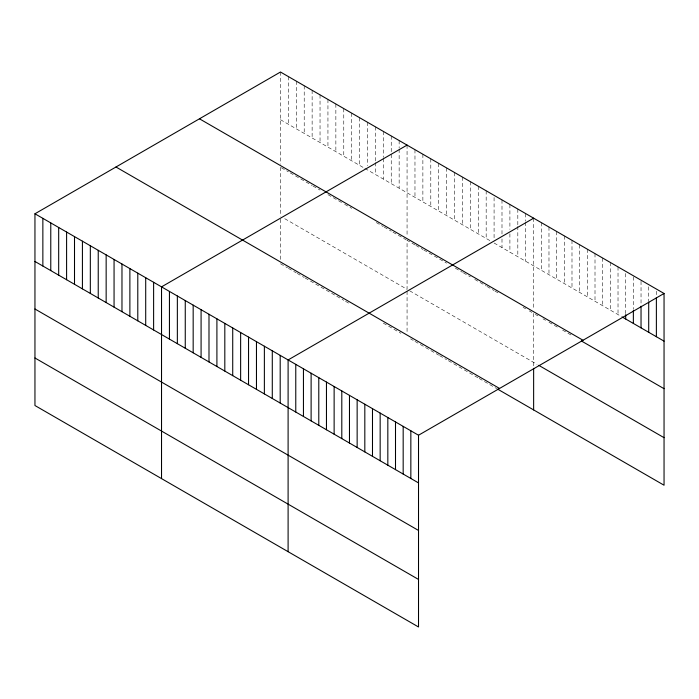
<?xml version="1.0" encoding="UTF-8"?>
<svg xmlns="http://www.w3.org/2000/svg" width="699" height="699" viewBox="0 0 699 699"><rect width="100%" height="100%" fill="white"/><g stroke="black" fill="none" stroke-linecap="round" stroke-linejoin="round"><path stroke-width="0.52" stroke-dasharray="3.5 2.62" d="M280.482 119.704L363.987 167.909M364.869 168.415L490.567 240.989M494.079 243.016L621.428 316.542M281.365 167.751L288.39 171.814M290.155 172.828L312.13 185.515M313.003 186.021L320.037 190.076M327.945 194.645L343.768 203.785M344.651 204.291L351.684 208.346M376.298 222.562L383.323 226.616M384.205 227.123L391.239 231.186M392.995 232.199L406.18 239.818M414.97 244.886L407.063 240.325L407.063 289.307L283.995 218.254M415.853 245.393L422.886 249.456M423.76 249.962L446.617 263.156M455.407 268.233L462.441 272.295M463.315 272.802L470.348 276.865M474.743 279.399L486.172 285.996M487.046 286.503L494.079 290.566M494.962 291.072L498.474 293.099M523.088 307.307L525.727 308.836M529.239 310.863L531.878 312.383M535.338 314.384L537.898 315.861M543.009 318.814L545.569 320.291M548.977 322.256L559.209 328.163M562.616 330.129L571.992 335.546M409.693 290.828L537.05 364.354M280.482 263.768L287.516 267.831M288.39 268.337L296.306 272.907M297.18 273.414L304.214 277.468M305.096 277.975L335.861 295.738M336.743 296.245L343.768 300.308M345.533 301.321L350.802 304.371M383.323 323.148L400.903 333.292M410.575 338.875L413.214 340.404M414.97 341.418L438.701 355.118M439.584 355.625L446.617 359.688M448.374 360.701L478.256 377.958M479.138 378.465L496.718 388.609M656.378 291.212L656.378 296.629M648.707 286.782L648.707 300.867M641.035 281.269L641.035 305.105M633.364 276.839L633.364 309.351M625.692 273.492L625.692 313.589M618.021 266.896L618.021 314.576M610.349 262.474L610.349 310.146M602.678 258.045L602.678 305.716M595.006 253.615L595.006 301.286M587.335 249.185L587.335 296.857M579.663 244.755L579.663 292.435M571.992 240.325L571.992 288.005M564.32 235.895L564.32 283.576M556.649 231.465L556.649 279.146M548.977 227.035L548.977 274.716M541.306 222.614L541.306 270.286M533.634 218.184L533.634 309.439M533.634 313.397L533.634 367.333M525.727 213.614L525.727 221.199M525.727 222.282L525.727 261.286M517.819 209.045L517.819 225.296M517.819 226.38L517.819 256.725M509.903 204.475L509.903 229.403M509.903 233.737L509.903 252.156M501.996 199.914L501.996 234.584M501.996 238.918L501.996 247.586M494.079 197.511L494.079 239.766M486.172 190.775L486.172 238.455M478.256 186.205L478.256 233.885M470.348 181.644L470.348 229.316M462.441 177.074L462.441 224.755M454.525 172.504L454.525 220.185M446.617 167.943L446.617 215.615M438.701 163.374L438.701 211.046M430.794 158.804L430.794 206.485M422.878 154.234L422.878 201.915M414.97 149.673L414.97 197.345M407.063 145.104L407.063 236.358M407.063 291.282L407.063 332.89M399.146 140.534L399.146 148.118M399.146 149.202L399.146 188.214M391.239 135.964L391.239 153.308M391.239 154.392L391.239 183.645M383.323 131.403L383.323 157.406M383.323 158.49L383.323 179.075M375.415 126.834L375.415 161.504M375.415 162.587L375.415 174.505M367.508 122.264L367.508 165.611M359.592 117.694L359.592 165.375M351.684 113.133L351.684 160.805M343.768 108.563L343.768 156.235M335.861 103.994L335.861 151.674M327.945 99.424L327.945 147.105M320.037 94.863L320.037 142.535M312.13 90.293L312.13 137.974M304.214 85.724L304.214 133.404M296.306 81.154L296.306 128.834M288.39 76.593L288.39 124.265M280.482 72.023L280.482 164.274M280.482 167.244L280.482 216.227M280.482 219.198L280.482 260.797"/><path stroke-width="1.05" d="M34.95 213.78L418.518 435.232L418.518 626.977L34.95 405.525L34.95 213.78L280.482 72.023L664.05 293.475L664.05 485.22L497.601 389.116M407.063 145.104L161.53 286.861L161.53 478.605M533.634 218.184L288.102 359.941L288.102 551.686M418.518 435.232L664.05 293.475M622.285 317.04L664.05 341.147M199.46 118.804L583.027 340.256M581.367 340.955L664.05 388.696M538.754 365.332L664.05 437.679M115.973 167L499.54 388.452M34.95 261.461L418.518 482.904M34.95 309.002L418.518 530.454M34.95 357.984L418.518 579.436M656.378 297.713L656.378 336.726M648.707 301.951L648.707 332.296M641.035 306.188L641.035 327.866M633.364 310.435L633.364 323.436M625.692 314.672L625.692 319.006M533.634 368.329L533.634 409.929M410.846 430.802L410.846 478.474M403.174 426.373L403.174 474.053M395.503 421.943L395.503 469.623M387.831 417.513L387.831 465.193M380.16 413.083L380.16 460.763M372.488 408.653L372.488 456.333M364.817 404.232L364.817 451.904M357.145 399.802L357.145 447.474M349.474 395.372L349.474 443.044M341.802 390.942L341.802 438.614M334.131 386.512L334.131 434.193M326.459 382.082L326.459 429.763M318.788 377.652L318.788 425.333M311.116 373.222L311.116 420.903M303.445 368.792L303.445 416.473M295.773 364.362L295.773 412.043M280.194 355.372L280.194 403.043M272.287 350.802L272.287 398.482M264.371 346.232L264.371 393.913M256.463 341.671L256.463 389.343M248.547 337.101L248.547 384.773M240.639 332.532L240.639 380.212M232.723 327.962L232.723 375.643M224.816 323.401L224.816 371.073M216.908 318.831L216.908 366.503M208.992 314.262L208.992 361.942M201.085 309.692L201.085 357.372M193.169 305.131L193.169 352.803M185.261 300.561L185.261 348.242M177.354 295.992L177.354 343.672M169.438 291.431L169.438 339.102M153.614 282.291L153.614 329.972M145.707 277.721L145.707 325.402M137.79 273.16L137.79 320.832M129.883 268.591L129.883 316.263M121.975 264.021L121.975 311.702M114.059 259.451L114.059 307.132M106.152 254.89L106.152 302.562M98.236 250.321L98.236 297.992M90.328 245.751L90.328 293.431M82.421 241.181L82.421 288.862M74.505 236.62L74.505 284.292M66.597 232.051L66.597 279.722M58.681 227.481L58.681 275.161M50.774 222.911L50.774 270.592M42.857 218.35L42.857 266.022"/></g></svg>
